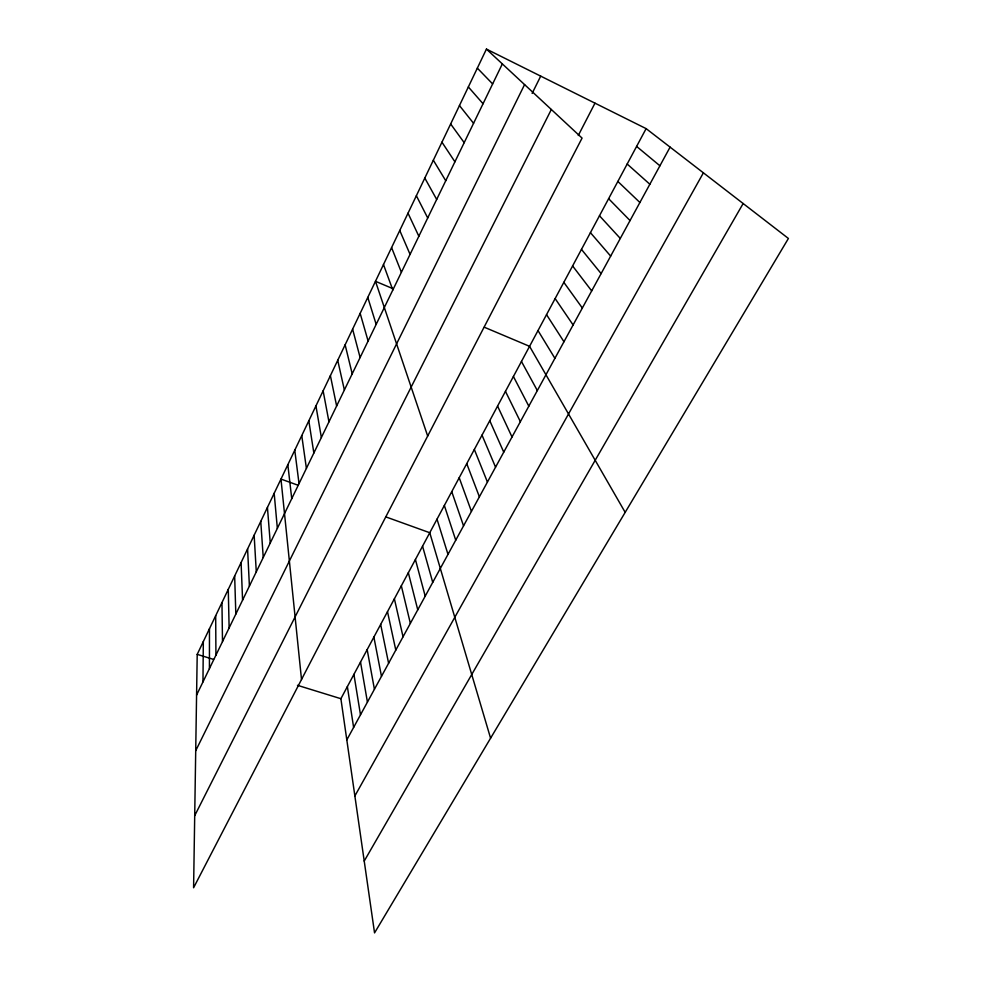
<?xml version="1.0" encoding="UTF-8"?>
<svg xmlns="http://www.w3.org/2000/svg" width="982" height="982" viewBox="0 0 982 982"><rect width="100%" height="100%" fill="white"/><g stroke="black" fill="none" stroke-linecap="round" stroke-linejoin="round"><path stroke-width="1.47" d="M209.424 668.595L209.473 628.713M202.967 681.913L203.323 641.59M197.21 654.368L193.589 887.765L582.068 138.094L486.434 49.1L197.21 654.368L213.548 659.401M196.584 695.096L502.342 63.904M195.713 750.727L524.584 84.599M532.134 93.4L540.714 76.13M194.706 815.686L551.344 109.493M578.288 135.479L594.982 103.159M646.131 128.63L788.411 238.466L374.547 932.9L340.889 698.705L646.131 128.63L486.434 49.1M346.806 739.912L670.092 147.128M354.87 795.948L703.394 172.832M364.224 861.067L743.153 203.532M297.472 685.313L340.889 698.705M297.914 485.194L280.975 479.081L301.511 679.507M385.951 516.937L429.76 532.735L490.583 738.206M393.07 288.72L375.48 281.306L427.673 436.045M484.286 327.215L529.568 346.327L625.178 512.358M636.606 146.416L659.916 165.786M627.179 164.019L649.851 184.248M617.85 181.449L639.896 202.501M608.619 198.695L630.039 220.557M477.338 68.126L492.633 83.924M599.474 215.758L620.293 238.43M468.353 86.944L483.046 103.736M590.428 232.66L610.657 256.106M581.467 249.391L601.119 273.597M459.453 105.553L473.57 123.302M572.604 265.95L591.68 290.905M450.652 123.978L464.191 142.66M563.828 282.337L582.338 308.029M555.137 298.577L573.107 324.968M441.949 142.194L454.912 161.797M546.532 314.645L563.95 341.736M538.001 330.566L554.904 358.332M433.332 160.226L445.742 180.725M424.813 178.073L436.683 199.444M521.454 361.474L537.338 390.554M513.414 376.487L528.819 406.18M416.368 195.725L427.71 217.955M505.46 391.352L520.374 421.646M408.021 213.192L418.848 236.257M497.567 406.082L512.015 436.978M489.76 420.677L503.741 452.15M399.76 230.488L410.071 254.375M482.015 435.136L495.554 467.174M474.343 449.461L487.428 482.064M391.585 247.599L401.392 272.284M466.745 463.651L479.388 496.806M383.483 264.539L392.812 289.997M459.208 477.718L471.434 511.401M451.745 491.663L463.541 525.861M444.355 505.472L455.734 540.186M437.015 519.171L447.988 554.376M367.784 297.411L376.167 324.367M360.161 313.368L368.103 341.024M422.555 546.176L432.731 582.363M415.423 559.507L425.206 596.16M352.612 329.166L360.112 357.522M408.34 572.727L417.755 609.834M345.136 344.805L352.207 373.835M401.331 585.812L410.366 623.374M394.383 598.799L403.037 636.802M337.722 360.308L344.375 390.001M387.497 611.663L395.795 650.096M330.394 375.652L336.63 405.996M380.66 624.429L388.602 663.28M373.884 637.072L381.482 676.34M323.127 390.848L328.958 421.83M367.17 649.605L374.424 689.278M360.517 662.04L367.428 702.105M315.934 405.91L321.36 437.506M353.913 674.364L360.492 714.822M308.814 420.812L313.847 453.021M347.37 686.59L353.618 727.429M301.756 435.591L306.409 468.389M294.76 450.222L299.031 483.598M287.836 464.719L291.74 498.672M274.174 493.308L277.354 528.365M267.435 507.412L270.259 542.997M260.758 521.381L263.237 557.481M254.142 535.227L256.29 571.843M247.587 548.95L249.403 586.058M241.093 562.539L242.579 600.137M234.661 576.004L235.827 614.081M228.278 589.36L229.125 627.903M221.957 602.592L222.497 641.59M215.684 615.714L215.93 655.154"/></g></svg>
